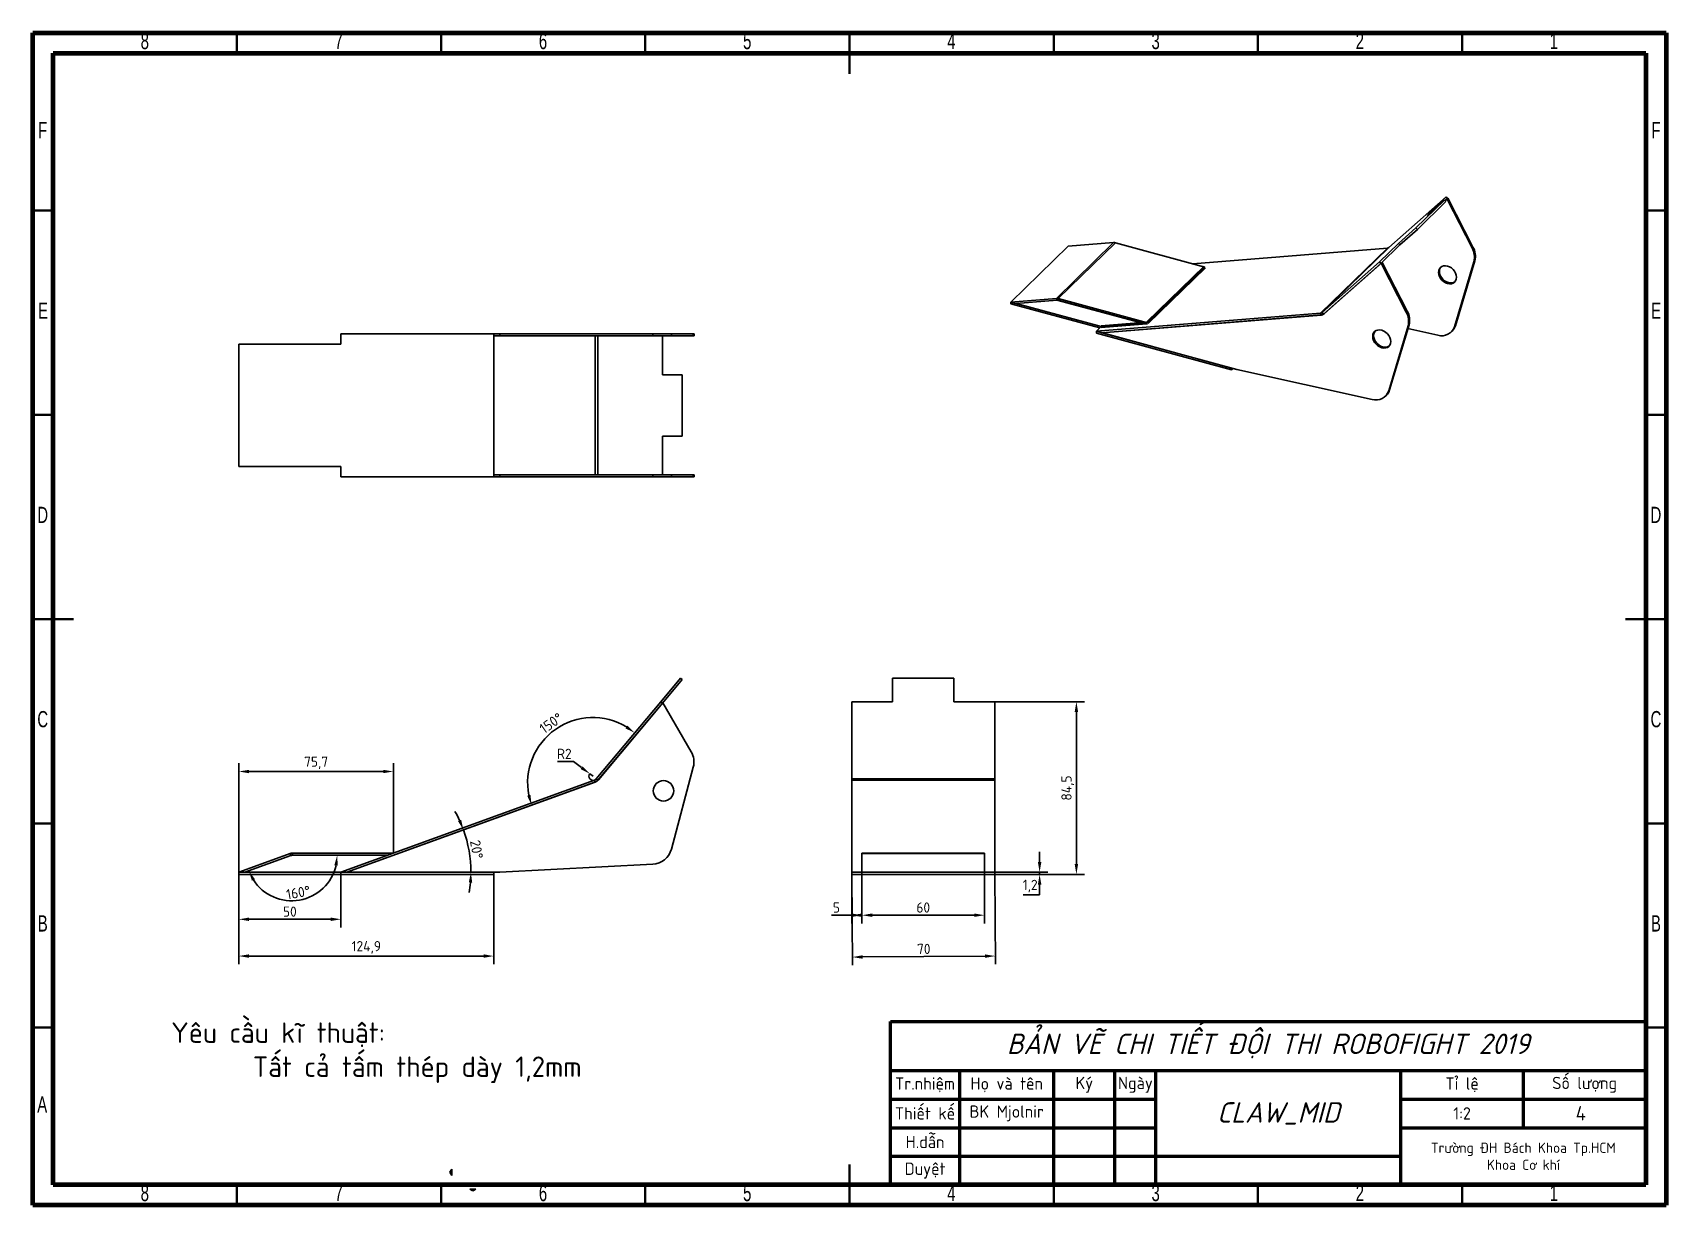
# Model space of a CAD drawing. Header units: millimetres. Extents: x -1615 to 4166, y 5 to 3174.
# Drawn here: x 2605.8 to 3005.8, y 388.9 to 675.9 of the extents above; entities that cross this region are included whole.
import ezdxf

# ---------------------------------------------------------------- set-up
doc = ezdxf.new("R2010")
doc.units = ezdxf.units.MM
doc.header["$LTSCALE"] = 0.25
doc.header["$PDSIZE"] = -1
doc.linetypes.add('ACAD_ISO02W100', pattern=[15, 12, -3])
doc.layers.get('0').update_dxf_attribs({"lineweight": 50})
for name, color, linetype, lineweight in [('kich thuoc', 1, 'Continuous', 25), ('Net dam', 7, 'Continuous', 50), ('netdut', 6, 'ACAD_ISO02W100', 25), ('van ban', 7, 'Continuous', 25)]:
    doc.layers.add(name, color=color, linetype=linetype, lineweight=lineweight)
doc.styles.add('SLDTEXTSTYLE0', font='TXT', dxfattribs={"width": 0.686449})
doc.styles.get("Standard").update_dxf_attribs({"font": ''})
doc.styles.add('tieng viet', font='')
doc.styles.get('Standard').set_extended_font_data('TCVN 7284')
doc.styles.get('tieng viet').set_extended_font_data('TCVN 7284')
doc.dimstyles.new('Ratio 2', dxfattribs={"dimtxt": 2.5, "dimasz": 2.5, "dimexe": 2, "dimexo": 0, "dimtad": 1, "dimtoh": 1, "dimdec": 1, "dimlfac": 2, "dimzin": 9, "dimtxsty": 'Standard', "dimcen": 2.5, "dimazin": 2, "dimtfac": 1, "dimtdec": 1, "dimtmove": 0, "dimatfit": 3, "dimfxl": 1, "dimtzin": 1, "dimarcsym": 0})

# ---------------------------------------------------------------- blocks, each defined once
blk = doc.blocks.new('*D1073')
at = {"layer": 'Defpoints', "color": 0, "transparency": 16777216}
for p in [(2656.24, 469.88), (2718.67, 469.88), (2718.67, 449.88)]:
    blk.add_point(p, dxfattribs=at)
at = {"layer": 'kich thuoc', "color": 0, "lineweight": -2, "transparency": 16777216}
for p, q in [((2656.24, 469.88), (2656.24, 447.88)), ((2718.67, 469.88), (2718.67, 447.88)), ((2658.74, 449.88), (2716.17, 449.88))]:
    blk.add_line(p, q, dxfattribs=at)
at = {"layer": 'kich thuoc', "color": 0, "transparency": 16777216}
for points in [[(2658.74, 450.3), (2658.74, 449.46), (2656.24, 449.88)], [(2716.17, 450.3), (2716.17, 449.46), (2718.67, 449.88)]]:
    blk.add_solid(points, dxfattribs=at)
at = {"layer": 'kich thuoc', "color": 0, "transparency": 16777216, "insert": (2687.46, 452.01), "char_height": 2.5, "attachment_point": 5}
blk.add_mtext('124,9', dxfattribs=at)
blk = doc.blocks.new('*D1074')
at = {"layer": 'Defpoints', "color": 0, "transparency": 16777216}
for p in [(2694.1, 495.06), (2694.1, 475.06), (2656.24, 470.38)]:
    blk.add_point(p, dxfattribs=at)
at = {"layer": 'kich thuoc', "color": 0, "lineweight": -2, "transparency": 16777216}
for p, q in [((2656.24, 470.38), (2656.24, 497.06)), ((2694.1, 475.06), (2694.1, 497.06)), ((2658.74, 495.06), (2691.6, 495.06))]:
    blk.add_line(p, q, dxfattribs=at)
at = {"layer": 'kich thuoc', "color": 0, "transparency": 16777216}
for points in [[(2658.74, 495.47), (2658.74, 494.64), (2656.24, 495.06)], [(2691.6, 495.47), (2691.6, 494.64), (2694.1, 495.06)]]:
    blk.add_solid(points, dxfattribs=at)
at = {"layer": 'kich thuoc', "color": 0, "transparency": 16777216, "insert": (2675.17, 497.18), "char_height": 2.5, "attachment_point": 5}
blk.add_mtext('75,7', dxfattribs=at)
blk = doc.blocks.new('*D1075')
at = {"layer": 'Defpoints', "color": 0, "transparency": 16777216}
for p in [(2669.02, 474.5), (2669.36, 474.56), (2692.73, 474.56), (2657.71, 470.38), (2665.98, 463.88)]:
    blk.add_point(p, dxfattribs=at)
at = {"layer": 'kich thuoc', "color": 0, "lineweight": -2, "transparency": 16777216}
blk.add_arc((2669.18, 474.56), 11.15, 212.8749, 347.1251, dxfattribs=at)
at = {"layer": 'kich thuoc', "color": 0, "transparency": 16777216}
for points in [[(2679.64, 472.12), (2680.46, 472.03), (2680.33, 474.56)], [(2659.44, 468.32), (2660.19, 468.69), (2658.7, 470.74)]]:
    blk.add_solid(points, dxfattribs=at)
at = {"layer": 'kich thuoc', "color": 0, "transparency": 16777216, "insert": (2670.79, 465.42), "char_height": 2.5, "attachment_point": 5, "rotation": 10}
blk.add_mtext('160°', dxfattribs=at)
blk = doc.blocks.new('*D1076')
at = {"layer": 'Defpoints', "color": 0, "transparency": 16777216}
for p in [(2656.24, 469.88), (2681.24, 470.38), (2681.24, 458.88)]:
    blk.add_point(p, dxfattribs=at)
at = {"layer": 'kich thuoc', "color": 0, "lineweight": -2, "transparency": 16777216}
for p, q in [((2656.24, 469.88), (2656.24, 456.88)), ((2681.24, 470.38), (2681.24, 456.88)), ((2658.74, 458.88), (2678.74, 458.88))]:
    blk.add_line(p, q, dxfattribs=at)
at = {"layer": 'kich thuoc', "color": 0, "transparency": 16777216}
for points in [[(2658.74, 459.3), (2658.74, 458.46), (2656.24, 458.88)], [(2678.74, 459.3), (2678.74, 458.46), (2681.24, 458.88)]]:
    blk.add_solid(points, dxfattribs=at)
at = {"layer": 'kich thuoc', "color": 0, "transparency": 16777216, "insert": (2668.74, 460.76), "char_height": 2.5, "attachment_point": 5}
blk.add_mtext('50', dxfattribs=at)
blk = doc.blocks.new('*D1077')
at = {"layer": 'Defpoints', "color": 0, "transparency": 16777216}
for p in [(2742.18, 494.49), (2742.97, 493.89)]:
    blk.add_point(p, dxfattribs=at)
at = {"layer": 'kich thuoc', "color": 0, "lineweight": -2, "transparency": 16777216}
for p, q in [((2734.3, 497.5), (2738.18, 497.5)), ((2738.18, 497.5), (2740.18, 496)), ((2742.97, 493.89), (2742.18, 494.49))]:
    blk.add_line(p, q, dxfattribs=at)
blk.add_arc((2742.97, 493.89), 1, 143.0359, 289.9831, dxfattribs=at)
at = {"layer": 'kich thuoc', "color": 0, "transparency": 16777216}
blk.add_solid([(2740.43, 496.33), (2739.93, 495.66), (2742.18, 494.49)], dxfattribs=at)
at = {"layer": 'kich thuoc', "color": 0, "transparency": 16777216, "insert": (2735.93, 499.38), "char_height": 2.5, "attachment_point": 5}
blk.add_mtext('R2', dxfattribs=at)
blk = doc.blocks.new('*D1078')
at = {"layer": 'Defpoints', "color": 0, "transparency": 16777216}
for p in [(2806.32, 469.88), (2841.32, 470.13), (2841.46, 449.88)]:
    blk.add_point(p, dxfattribs=at)
at = {"layer": 'kich thuoc', "color": 0, "lineweight": -2, "transparency": 16777216}
for p, q in [((2806.32, 469.88), (2806.48, 447.63)), ((2841.32, 470.13), (2841.48, 447.88)), ((2808.96, 449.65), (2838.96, 449.86))]:
    blk.add_line(p, q, dxfattribs=at)
at = {"layer": 'kich thuoc', "color": 0, "transparency": 16777216}
for points in [[(2808.96, 450.07), (2808.97, 449.23), (2806.46, 449.63)], [(2838.96, 450.28), (2838.97, 449.45), (2841.46, 449.88)]]:
    blk.add_solid(points, dxfattribs=at)
at = {"layer": 'kich thuoc', "color": 0, "transparency": 16777216, "insert": (2823.95, 451.63), "char_height": 2.5, "attachment_point": 5, "rotation": 0.4092}
blk.add_mtext('70', dxfattribs=at)
blk = doc.blocks.new('*D1079')
at = {"layer": 'Defpoints', "color": 0, "transparency": 16777216}
for p in [(2806.32, 469.88), (2808.82, 469.88), (2806.32, 459.88)]:
    blk.add_point(p, dxfattribs=at)
at = {"layer": 'kich thuoc', "color": 0, "lineweight": -2, "transparency": 16777216}
for p, q in [((2806.32, 469.88), (2806.32, 457.88)), ((2808.82, 469.88), (2808.82, 457.88)), ((2806.32, 459.88), (2801.32, 459.88)), ((2806.32, 459.88), (2808.82, 459.88))]:
    blk.add_line(p, q, dxfattribs=at)
at = {"layer": 'kich thuoc', "color": 0, "transparency": 16777216}
for points in [[(2806.32, 460.3), (2806.32, 459.46), (2808.82, 459.88)], [(2808.82, 460.3), (2808.82, 459.46), (2806.32, 459.88)]]:
    blk.add_solid(points, dxfattribs=at)
at = {"layer": 'kich thuoc', "color": 0, "transparency": 16777216, "insert": (2802.57, 461.76), "char_height": 2.5, "attachment_point": 5}
blk.add_mtext('5', dxfattribs=at)
blk = doc.blocks.new('*D1080')
at = {"layer": 'Defpoints', "color": 0, "transparency": 16777216}
for p in [(2808.82, 469.88), (2838.82, 469.88), (2838.82, 459.88)]:
    blk.add_point(p, dxfattribs=at)
at = {"layer": 'kich thuoc', "color": 0, "lineweight": -2, "transparency": 16777216}
for p, q in [((2808.82, 469.88), (2808.82, 457.88)), ((2838.82, 469.88), (2838.82, 457.88)), ((2811.32, 459.88), (2836.32, 459.88))]:
    blk.add_line(p, q, dxfattribs=at)
at = {"layer": 'kich thuoc', "color": 0, "transparency": 16777216}
for points in [[(2811.32, 460.3), (2811.32, 459.46), (2808.82, 459.88)], [(2836.32, 460.3), (2836.32, 459.46), (2838.82, 459.88)]]:
    blk.add_solid(points, dxfattribs=at)
at = {"layer": 'kich thuoc', "color": 0, "transparency": 16777216, "insert": (2823.82, 461.76), "char_height": 2.5, "attachment_point": 5}
blk.add_mtext('60', dxfattribs=at)
blk = doc.blocks.new('*D1081')
at = {"layer": 'Defpoints', "color": 0, "transparency": 16777216}
for p in [(2841.32, 512.15), (2841.32, 469.88), (2861.32, 469.88)]:
    blk.add_point(p, dxfattribs=at)
at = {"layer": 'kich thuoc', "color": 0, "lineweight": -2, "transparency": 16777216}
for p, q in [((2841.32, 512.15), (2863.32, 512.15)), ((2861.32, 509.65), (2861.32, 472.38)), ((2841.32, 469.88), (2863.32, 469.88))]:
    blk.add_line(p, q, dxfattribs=at)
at = {"layer": 'kich thuoc', "color": 0, "transparency": 16777216}
for points in [[(2860.9, 509.65), (2861.74, 509.65), (2861.32, 512.15)], [(2860.9, 472.38), (2861.74, 472.38), (2861.32, 469.88)]]:
    blk.add_solid(points, dxfattribs=at)
at = {"layer": 'kich thuoc', "color": 0, "transparency": 16777216, "insert": (2859.19, 491.01), "char_height": 2.5, "attachment_point": 5, "rotation": 90}
blk.add_mtext('84,5', dxfattribs=at)
blk = doc.blocks.new('*D1082')
at = {"layer": 'Defpoints', "color": 0, "transparency": 16777216}
for p in [(2841.32, 470.38), (2841.32, 469.88), (2852.32, 469.88)]:
    blk.add_point(p, dxfattribs=at)
at = {"layer": 'kich thuoc', "color": 0, "lineweight": -2, "transparency": 16777216}
for p, q in [((2852.32, 472.88), (2852.32, 475.38)), ((2841.32, 470.38), (2854.32, 470.38)), ((2841.32, 469.88), (2854.32, 469.88)), ((2852.32, 470.38), (2852.32, 469.88)), ((2852.32, 464.88), (2848.32, 464.88)), ((2852.32, 467.38), (2852.32, 464.88))]:
    blk.add_line(p, q, dxfattribs=at)
at = {"layer": 'kich thuoc', "color": 0, "transparency": 16777216}
for points in [[(2851.9, 472.88), (2852.74, 472.88), (2852.32, 470.38)], [(2851.9, 467.38), (2852.74, 467.38), (2852.32, 469.88)]]:
    blk.add_solid(points, dxfattribs=at)
at = {"layer": 'kich thuoc', "color": 0, "transparency": 16777216, "insert": (2850.01, 467.01), "char_height": 2.5, "attachment_point": 5}
blk.add_mtext('1,2', dxfattribs=at)
blk = doc.blocks.new('*D1083')
at = {"layer": 'Defpoints', "color": 0, "transparency": 16777216}
for p in [(2759.6, 512.15), (2740.16, 508), (2743.43, 492.46), (2743.74, 493.25), (2682.71, 470.38)]:
    blk.add_point(p, dxfattribs=at)
at = {"layer": 'kich thuoc', "color": 0, "lineweight": -2, "transparency": 16777216}
blk.add_arc((2742.92, 492.28), 15.97, 58.9642, 191.002, dxfattribs=at)
at = {"layer": 'kich thuoc', "color": 0, "transparency": 16777216}
for points in [[(2751.4, 506.3), (2750.91, 505.62), (2753.19, 504.51)], [(2727.65, 489.34), (2726.85, 489.12), (2727.92, 486.82)]]:
    blk.add_solid(points, dxfattribs=at)
at = {"layer": 'kich thuoc', "color": 0, "transparency": 16777216, "insert": (2732.7, 506.9), "char_height": 2.5, "attachment_point": 5, "rotation": 34.9831}
blk.add_mtext('150°', dxfattribs=at)
blk = doc.blocks.new('*D1088')
at = {"layer": 'Defpoints', "color": 0, "transparency": 16777216}
for p in [(2743.43, 492.46), (2712.87, 473.9), (2681.24, 470.38), (2682.71, 470.38), (2718.67, 470.38)]:
    blk.add_point(p, dxfattribs=at)
at = {"layer": 'kich thuoc', "color": 0, "lineweight": -2, "transparency": 16777216}
for start, end in [(24.7021, 29.421), (360, 19.9831), (350.5621, 355.281)]:
    blk.add_arc((2682.71, 470.38), 30.36, start, end, dxfattribs=at)
at = {"layer": 'kich thuoc', "color": 0, "transparency": 16777216}
for points in [[(2710.68, 483.23), (2709.91, 482.91), (2711.24, 480.76)], [(2712.55, 467.9), (2713.38, 467.87), (2713.07, 470.38)]]:
    blk.add_solid(points, dxfattribs=at)
at = {"layer": 'kich thuoc', "color": 0, "transparency": 16777216, "insert": (2714.46, 475.97), "char_height": 2.5, "attachment_point": 5, "rotation": 279.9916}
blk.add_mtext('20%%D', dxfattribs=at)

msp = doc.modelspace()

# ---------------------------------------------------------------- linework, layer by layer
at = {"color": 7, "linetype": 'Continuous', "lineweight": 70}
for p, q in [((2605.766, 388.863), (2605.766, 675.863)), ((2605.766, 675.863), (3005.766, 675.863)), ((3005.766, 675.863), (3005.766, 388.863)), ((2610.766, 393.863), (2610.766, 670.863)), ((2610.766, 670.863), (3000.766, 670.863)), ((3000.766, 670.863), (3000.766, 393.863)), ((3000.766, 393.863), (2610.766, 393.863)), ((3005.766, 388.863), (2605.766, 388.863))]:
    msp.add_line(p, q, dxfattribs=at)
at = {"color": 7, "linetype": 'Continuous', "lineweight": 35}
for p, q in [((2655.766, 670.863), (2655.766, 675.863)), ((2705.766, 670.863), (2705.766, 675.863)), ((2755.766, 670.863), (2755.766, 675.863)), ((2805.766, 675.863), (2805.766, 665.863)), ((2805.766, 670.863), (2805.766, 675.863)), ((2855.766, 670.863), (2855.766, 675.863)), ((2905.766, 670.863), (2905.766, 675.863)), ((2955.766, 670.863), (2955.766, 675.863)), ((2610.766, 632.363), (2605.766, 632.363)), ((3000.766, 632.363), (3005.766, 632.363)), ((2610.766, 582.363), (2605.766, 582.363)), ((3000.766, 582.363), (3005.766, 582.363)), ((2605.766, 532.363), (2615.766, 532.363)), ((2610.766, 532.363), (2605.766, 532.363)), ((3005.766, 532.363), (2995.766, 532.363)), ((3000.766, 532.363), (3005.766, 532.363)), ((2610.766, 482.363), (2605.766, 482.363)), ((3000.766, 482.363), (3005.766, 482.363)), ((2610.766, 432.363), (2605.766, 432.363)), ((3000.766, 432.363), (3005.766, 432.363)), ((2805.766, 388.863), (2805.766, 398.863)), ((2655.766, 393.863), (2655.766, 388.863)), ((2705.766, 393.863), (2705.766, 388.863)), ((2755.766, 393.863), (2755.766, 388.863)), ((2805.766, 393.863), (2805.766, 388.863)), ((2855.766, 393.863), (2855.766, 388.863)), ((2905.766, 393.863), (2905.766, 388.863)), ((2955.766, 393.863), (2955.766, 388.863))]:
    msp.add_line(p, q, dxfattribs=at)
at = {"layer": 'Net dam', "color": 7, "linetype": 'Continuous', "lineweight": 25}
for p, q in [((2951.867, 635.729), (2937.835, 623.345)), ((2944.464, 628.105), (2951.465, 634.938)), ((2944.803, 627.738), (2951.804, 634.57)), ((2947.2, 631.174), (2951.867, 635.729)), ((2951.465, 634.938), (2947.2, 631.174)), ((2951.804, 634.57), (2951.465, 634.938)), ((2951.61, 634.78), (2952.205, 635.361)), ((2951.616, 634.774), (2952.068, 635.172)), ((2951.717, 634.884), (2952.301, 635.4)), ((2952.205, 635.361), (2951.867, 635.729)), ((2952.301, 635.4), (2952.068, 635.172)), ((2952.068, 635.172), (2958.195, 623.221)), ((2952.301, 635.4), (2958.429, 623.449)), ((2940.199, 624.341), (2944.464, 628.105)), ((2944.803, 627.738), (2944.464, 628.105)), ((2856.429, 610.873), (2870.429, 624.538)), ((2856.882, 610.827), (2870.883, 624.492)), ((2870.429, 624.538), (2859.286, 623.636)), ((2892.77, 618.544), (2870.883, 624.492)), ((2935.532, 619.786), (2940.199, 624.341)), ((2940.538, 623.973), (2940.199, 624.341)), ((2940.538, 623.973), (2944.803, 627.738)), ((2859.286, 623.636), (2845.285, 609.97)), ((2937.46, 623.193), (2889.806, 619.349)), ((2921.126, 607.25), (2937.46, 623.193)), ((2921.501, 607.402), (2937.835, 623.345)), ((2935.871, 619.418), (2940.538, 623.973)), ((2954.116, 604.172), (2958.87, 620.077)), ((2958.429, 623.449), (2958.195, 623.221)), ((2958.87, 620.077), (2958.637, 619.849)), ((2921.501, 607.402), (2935.532, 619.786)), ((2921.84, 607.035), (2935.871, 619.418)), ((2921.973, 607.107), (2935.967, 619.457)), ((2922.206, 607.334), (2936.2, 619.685)), ((2935.871, 619.418), (2935.532, 619.786)), ((2936.2, 619.685), (2935.967, 619.457)), ((2935.967, 619.457), (2942.094, 607.506)), ((2936.2, 619.685), (2942.328, 607.734)), ((2953.883, 603.944), (2958.637, 619.849)), ((2845.285, 609.97), (2856.429, 610.873)), ((2845.285, 609.97), (2867.396, 603.961)), ((2845.285, 609.97), (2845.285, 609.542)), ((2845.285, 609.97), (2846.578, 609.619)), ((2845.285, 609.542), (2867.052, 603.626)), ((2846.578, 609.619), (2856.58, 610.429)), ((2846.578, 609.619), (2856.544, 610.426)), ((2846.578, 609.619), (2867.396, 603.961)), ((2856.58, 610.429), (2856.429, 610.873)), ((2856.846, 610.395), (2877.517, 604.777)), ((2856.882, 610.398), (2856.882, 610.827)), ((2856.882, 610.827), (2878.769, 604.878)), ((2856.882, 610.398), (2877.553, 604.78)), ((2866.229, 602.822), (2921.126, 607.25)), ((2867.523, 602.471), (2921.277, 606.806)), ((2867.523, 602.471), (2921.223, 606.802)), ((2921.277, 606.806), (2921.126, 607.25)), ((2921.84, 607.035), (2921.501, 607.402)), ((2922.206, 607.334), (2921.973, 607.107)), ((2922.768, 607.854), (2922.79, 607.849)), ((2937.782, 588.229), (2942.536, 604.134)), ((2938.015, 588.457), (2942.769, 604.362)), ((2942.328, 607.734), (2942.094, 607.506)), ((2942.769, 604.362), (2942.536, 604.134)), ((2954.116, 604.172), (2953.883, 603.944)), ((2681.245, 599.68), (2681.245, 602.18)), ((2681.245, 602.18), (2718.67, 602.18)), ((2718.67, 602.18), (2720.131, 602.18)), ((2718.67, 602.18), (2718.67, 567.18)), ((2718.67, 601.68), (2720.131, 601.68)), ((2720.131, 601.68), (2720.131, 602.18)), ((2720.131, 602.18), (2757.58, 602.18)), ((2720.131, 601.68), (2757.58, 601.68)), ((2757.58, 601.68), (2757.58, 602.18)), ((2762.148, 602.18), (2757.58, 602.18)), ((2762.148, 601.68), (2757.58, 601.68)), ((2759.988, 601.68), (2759.988, 592.18)), ((2762.148, 601.68), (2762.148, 602.18)), ((2762.148, 602.18), (2767.524, 602.18)), ((2762.148, 601.68), (2767.524, 601.68)), ((2767.524, 601.68), (2767.524, 602.18)), ((2767.694, 602.18), (2767.524, 602.18)), ((2767.694, 601.68), (2767.524, 601.68)), ((2767.694, 601.68), (2767.694, 602.18)), ((2867.396, 603.961), (2866.229, 602.822)), ((2866.229, 602.822), (2867.523, 602.471)), ((2866.229, 602.822), (2899.328, 593.827)), ((2866.229, 602.822), (2866.229, 602.394)), ((2866.229, 602.394), (2899.328, 593.398)), ((2867.523, 602.471), (2900.621, 593.475)), ((2942.509, 603.492), (2949.843, 601.871)), ((2953.103, 602.636), (2953.337, 602.864)), ((2656.245, 569.68), (2656.245, 599.68)), ((2656.245, 599.68), (2681.245, 599.68)), ((2759.988, 592.18), (2764.81, 592.18)), ((2764.81, 592.18), (2764.81, 577.18)), ((2899.328, 593.827), (2899.328, 593.398)), ((2899.328, 593.398), (2899.672, 593.733)), ((2900.621, 593.475), (2933.742, 586.156)), ((2938.015, 588.457), (2937.782, 588.229)), ((2937.003, 586.921), (2937.236, 587.149)), ((2764.81, 577.18), (2759.988, 577.18)), ((2759.988, 577.18), (2759.988, 567.68)), ((2681.245, 569.68), (2656.245, 569.68)), ((2681.245, 567.18), (2681.245, 569.68)), ((2718.67, 567.18), (2681.245, 567.18)), ((2718.67, 567.68), (2720.131, 567.68)), ((2718.67, 567.18), (2720.131, 567.18)), ((2720.131, 567.18), (2720.131, 567.68)), ((2720.131, 567.68), (2757.58, 567.68)), ((2720.131, 567.18), (2757.58, 567.18)), ((2757.58, 567.18), (2757.58, 567.68)), ((2762.148, 567.68), (2757.58, 567.68)), ((2762.148, 567.18), (2757.58, 567.18)), ((2762.148, 567.18), (2762.148, 567.68)), ((2762.148, 567.68), (2767.524, 567.68)), ((2762.148, 567.18), (2767.524, 567.18)), ((2767.524, 567.18), (2767.524, 567.68)), ((2767.694, 567.68), (2767.524, 567.68)), ((2767.694, 567.18), (2767.524, 567.18)), ((2767.694, 567.18), (2767.694, 567.68)), ((2759.605, 512.145), (2764.427, 517.889)), ((2759.988, 511.824), (2764.81, 517.568)), ((2764.81, 517.568), (2764.427, 517.889)), ((2816.32, 517.889), (2816.32, 512.145)), ((2831.32, 517.889), (2816.32, 517.889)), ((2831.32, 512.145), (2831.32, 517.889)), ((2743.74, 493.25), (2759.605, 512.145)), ((2759.988, 511.824), (2759.605, 512.145)), ((2806.32, 512.145), (2806.32, 493.25)), ((2816.32, 512.145), (2806.32, 512.145)), ((2841.32, 512.145), (2831.32, 512.145)), ((2841.32, 493.25), (2841.32, 512.145)), ((2744.123, 492.928), (2759.988, 511.824)), ((2744.273, 493.054), (2760.096, 511.9)), ((2760.096, 511.9), (2767.024, 499.9)), ((2762.148, 476.043), (2767.524, 496.106)), ((2681.245, 470.382), (2743.316, 492.953)), ((2682.708, 470.382), (2743.487, 492.483)), ((2682.708, 470.382), (2743.425, 492.461)), ((2743.487, 492.483), (2743.316, 492.953)), ((2744.123, 492.928), (2743.74, 493.25)), ((2841.32, 493.25), (2806.32, 493.25)), ((2806.32, 493.25), (2806.32, 492.953)), ((2841.32, 492.953), (2806.32, 492.953)), ((2806.32, 492.953), (2806.32, 470.382)), ((2841.32, 492.953), (2841.32, 493.25)), ((2841.32, 470.382), (2841.32, 492.953)), ((2656.245, 470.382), (2668.844, 474.967)), ((2657.706, 470.382), (2669.015, 474.498)), ((2657.706, 470.382), (2668.974, 474.483)), ((2669.015, 474.498), (2668.844, 474.967)), ((2669.316, 474.543), (2692.688, 474.543)), ((2669.357, 474.558), (2669.357, 475.058)), ((2669.357, 475.058), (2694.104, 475.058)), ((2669.357, 474.558), (2692.729, 474.558)), ((2720.131, 470.382), (2757.58, 472.344)), ((2808.82, 475.058), (2808.82, 474.967)), ((2838.82, 475.058), (2808.82, 475.058)), ((2838.82, 474.967), (2808.82, 474.967)), ((2808.82, 474.967), (2808.82, 470.382)), ((2838.82, 474.967), (2838.82, 475.058)), ((2838.82, 470.382), (2838.82, 474.967)), ((2656.245, 470.382), (2656.245, 469.882)), ((2656.245, 470.382), (2681.245, 470.382)), ((2656.245, 470.382), (2657.706, 470.382)), ((2656.245, 469.882), (2681.245, 469.882)), ((2657.706, 470.382), (2681.245, 470.382)), ((2681.245, 470.382), (2682.708, 470.382)), ((2681.245, 470.382), (2718.67, 470.382)), ((2681.245, 470.382), (2681.245, 469.882)), ((2681.245, 469.882), (2718.67, 469.882)), ((2682.708, 470.382), (2720.131, 470.382)), ((2718.67, 470.382), (2718.67, 469.882)), ((2806.32, 470.382), (2808.82, 470.382)), ((2806.32, 470.382), (2806.32, 469.882)), ((2806.32, 469.882), (2808.82, 469.882)), ((2808.82, 470.382), (2808.82, 469.882)), ((2808.82, 470.382), (2838.82, 470.382)), ((2808.82, 469.882), (2838.82, 469.882)), ((2838.82, 470.382), (2841.32, 470.382)), ((2838.82, 470.382), (2838.82, 469.882)), ((2838.82, 469.882), (2841.32, 469.882)), ((2841.32, 470.382), (2841.32, 469.882))]:
    msp.add_line(p, q, dxfattribs=at)
at = {"layer": 'Net dam'}
for p, q in [((2892.77, 618.544), (2878.769, 604.878)), ((2867.396, 603.961), (2877.517, 604.777)), ((2877.517, 604.777), (2878.769, 604.878)), ((2815.766, 393.863), (2815.766, 433.863)), ((2815.766, 433.863), (3000.766, 433.863)), ((3000.766, 433.863), (3000.766, 393.863)), ((2815.766, 421.863), (3000.766, 421.863)), ((2832.766, 393.863), (2832.766, 421.863)), ((2855.766, 393.863), (2855.766, 421.863)), ((2870.766, 393.863), (2870.766, 421.863)), ((2880.766, 393.863), (2880.766, 421.863)), ((2940.766, 393.863), (2940.766, 421.863)), ((2970.766, 407.863), (2970.766, 421.863)), ((2815.766, 414.863), (2880.766, 414.863)), ((2940.766, 414.863), (3000.766, 414.863)), ((2815.766, 407.863), (2880.766, 407.863)), ((2940.766, 407.863), (3000.766, 407.863)), ((2815.766, 400.863), (2940.766, 400.863)), ((3000.766, 393.863), (2815.766, 393.863))]:
    msp.add_line(p, q, dxfattribs=at)
at = {"layer": 'Net dam', "color": 8, "linetype": 'Continuous', "lineweight": 25}
for p, q in [((2856.846, 610.395), (2856.856, 610.405)), ((2743.487, 601.68), (2743.487, 567.68)), ((2744.123, 601.68), (2744.123, 567.68))]:
    msp.add_line(p, q, dxfattribs=at)
at = {"layer": 'Net dam', "color": 7, "linetype": 'Continuous', "lineweight": 25, "flags": 128}
for points in [[(2952.179, 614.502), (2952.671, 614.421), (2953.138, 614.452), (2953.558, 614.593), (2953.908, 614.837), (2954.172, 615.172), (2954.336, 615.58), (2954.391, 616.042), (2954.336, 616.533), (2954.173, 617.031), (2953.91, 617.509), (2953.56, 617.944), (2953.141, 618.313), (2952.674, 618.599), (2952.182, 618.787), (2951.69, 618.867), (2951.223, 618.836), (2950.803, 618.695), (2950.453, 618.451), (2950.189, 618.117), (2950.025, 617.708), (2949.969, 617.247), (2950.024, 616.755), (2950.188, 616.258), (2950.451, 615.78), (2950.8, 615.345), (2951.22, 614.975), (2951.687, 614.69), (2952.179, 614.502)], [(2950.557, 618.541), (2950.422, 618.344), (2950.259, 617.936), (2950.203, 617.475), (2950.258, 616.983), (2950.421, 616.485), (2950.684, 616.007), (2951.034, 615.573), (2951.453, 615.203), (2951.92, 614.917), (2952.412, 614.73), (2952.904, 614.649), (2953.372, 614.68), (2953.791, 614.821), (2954.037, 614.976)], [(2936.078, 598.787), (2936.57, 598.706), (2937.037, 598.737), (2937.457, 598.878), (2937.807, 599.122), (2938.071, 599.457), (2938.235, 599.865), (2938.29, 600.327), (2938.235, 600.818), (2938.072, 601.316), (2937.809, 601.794), (2937.459, 602.228), (2937.04, 602.598), (2936.573, 602.884), (2936.081, 603.072), (2935.589, 603.152), (2935.122, 603.121), (2934.702, 602.98), (2934.352, 602.736), (2934.088, 602.402), (2933.924, 601.993), (2933.868, 601.532), (2933.923, 601.04), (2934.087, 600.542), (2934.35, 600.064), (2934.7, 599.63), (2935.119, 599.26), (2935.586, 598.975), (2936.078, 598.787)], [(2934.456, 602.825), (2934.321, 602.629), (2934.158, 602.221), (2934.102, 601.759), (2934.157, 601.268), (2934.32, 600.77), (2934.583, 600.292), (2934.933, 599.858), (2935.352, 599.488), (2935.819, 599.202), (2936.311, 599.014), (2936.803, 598.934), (2937.271, 598.965), (2937.69, 599.106), (2937.936, 599.261)]]:
    msp.add_lwpolyline(points, dxfattribs=at)
at = {"layer": 'Net dam', "color": 7, "linetype": 'Continuous', "lineweight": 25}
msp.add_circle((2760.224, 490.32), 2.5, dxfattribs=at)
for centre, radius, start, end in [((2870.525, 623.215), 1.326, 74.34115, 94.13731), ((2937.42, 623.829), 0.638, 273.60578, 310.63065), ((2954.174, 620.979), 4.604, 345.78691, 29.13977), ((2954.407, 621.207), 4.604, 345.78691, 29.13977), ((2856.524, 609.55), 1.326, 74.34115, 94.13731), ((2856.607, 609.544), 0.884, 74.34115, 94.13731), ((2856.644, 609.547), 0.884, 74.34115, 94.13731), ((2921.086, 607.886), 0.638, 273.60578, 310.63065), ((2921.142, 608.074), 1.275, 273.60579, 310.63066), ((2921.217, 607.761), 0.956, 273.60578, 310.63065), ((2921.434, 608.21), 1.168, 301.38712, 311.39499), ((2938.073, 605.264), 4.604, 345.78691, 29.13977), ((2938.306, 605.492), 4.604, 345.78691, 29.13977), ((2951.227, 605.006), 3.007, 314.55892, 343.88745), ((2950.81, 604.959), 3.236, 252.60762, 341.71295), ((2934.709, 589.244), 3.236, 252.60762, 341.71295), ((2935.126, 589.291), 3.007, 314.55892, 343.88745), ((2762.694, 497.4), 5, 345, 30), ((2742.974, 493.893), 1, 289.98311, 319.98311), ((2742.742, 494.34), 2, 289.98311, 319.98311), ((2742.974, 493.893), 1.5, 289.98311, 319.98311), ((2757.318, 477.337), 5, 273, 345), ((2669.357, 473.558), 1.5, 90, 110), ((2669.316, 473.543), 1, 90, 110), ((2669.357, 473.558), 1, 90, 110)]:
    msp.add_arc(centre, radius, start, end, dxfattribs=at)
at = {"layer": 'netdut'}
for p, q in [((2708.39, 397.691), (2707.94, 396.941)), ((2707.94, 396.941), (2708.39, 396.191)), ((2708.39, 397.691), (2708.39, 396.191)), ((2712.769, 392.85), (2714.269, 392.85)), ((2712.769, 392.85), (2713.519, 392.399)), ((2713.519, 392.399), (2714.269, 392.85))]:
    msp.add_line(p, q, dxfattribs=at)

# ---------------------------------------------------------------- texts
at = {"color": 7, "linetype": 'Continuous', "lineweight": 0, "char_height": 3.969, "attachment_point": 2, "style": 'SLDTEXTSTYLE0'}
for s, insert in [('8', (2633.226, 675.855)), ('7', (2680.726, 675.855)), ('6', (2730.726, 675.855)), ('5', (2780.726, 675.855)), ('4', (2830.726, 675.855)), ('3', (2880.726, 675.855)), ('2', (2930.726, 675.855)), ('1', (2978.226, 675.855)), ('F', (2608.224, 654.047)), ('F', (3003.224, 654.047)), ('E', (2608.274, 609.855)), ('E', (3003.274, 609.855)), ('D', (2608.219, 559.855)), ('D', (3003.219, 559.855)), ('C', (2608.225, 509.855)), ('C', (3003.225, 509.855)), ('B', (2608.237, 459.855)), ('B', (3003.237, 459.855)), ('A', (2608.106, 415.547)), ('8', (2633.226, 393.855)), ('7', (2680.726, 393.855)), ('6', (2730.726, 393.855)), ('5', (2780.726, 393.855)), ('4', (2830.726, 393.855)), ('3', (2880.726, 393.855)), ('2', (2930.726, 393.855)), ('1', (2978.226, 393.855))]:
    msp.add_mtext(s, dxfattribs=dict(at, insert=insert))
at = {"layer": 'van ban', "insert": (2639.691, 433.636), "char_height": 5, "attachment_point": 1}
msp.add_mtext_dynamic_manual_height_columns('Yêu cầu kĩ thuật:\\P^ITất cả tấm thép dày 1,2mm^I', width=154.33451, gutter_width=17.5, heights=[0], dxfattribs=at)
at = {"layer": 'van ban', "style": 'tieng viet'}
for s, width, gutter_width, insert, char_height, attachment_point in [('{\\fTCVN 7284|b0|i1|c0|p34;BẢN VẼ CHI TIẾT ĐỘI THI ROBOFIGHT 2019}', 185, 12.5, (2908.266, 427.863), 5, 5), ('Tr.nhiệm', 17, 12.5, (2824.266, 418.363), 3, 5), ('Họ và tên', 23, 12.5, (2844.266, 418.363), 3, 5), ('Ký', 15, 12.5, (2863.266, 418.363), 3, 5), ('Ngày', 10, 12.5, (2875.766, 418.363), 3, 5), ('Tỉ lệ', 30, 12.5, (2955.766, 418.363), 3, 5), ('Số lượng', 30, 12.5, (2985.766, 418.363), 3, 5), ('Thiết kế', 17, 12.5, (2824.266, 411.363), 3, 5), ('BK Mjolnir', 23, 12.5, (2844.266, 411.363), 3, 5), ('{\\fTCVN 7284|b0|i1|c0|p34;CLAW_MID}', 60, 12.5, (2910.766, 411.363), 5, 5), ('1:2', 30, 12.5, (2955.766, 411.363), 3, 5), ('4', 30, 17.5, (2983.578, 413.15), 3.5, 1), ('H.dẫn', 17, 12.5, (2824.266, 404.363), 3, 5), ('\\pxsm1;Trường ĐH Bách Khoa Tp.HCM\\PKhoa Cơ khí', 60, 12.5, (2970.766, 400.863), 2.5, 5), ('Duyệt', 17, 12.5, (2824.266, 397.363), 3, 5)]:
    msp.add_mtext_dynamic_manual_height_columns(s, width=width, gutter_width=gutter_width, heights=[0], dxfattribs=dict(at, insert=insert, char_height=char_height, attachment_point=attachment_point))

# ---------------------------------------------------------------- dimensions: what is measured, and where the dimension line sits
at = {"layer": 'kich thuoc'}
for base, line1, line2, picture, middle in [((2740.157, 508.002), ((2743.74, 493.25), (2759.605, 512.145)), ((2682.708, 470.382), (2743.425, 492.461)), '*D1083', (2732.696, 506.896)), ((2665.983, 463.877), ((2669.357, 474.558), (2692.729, 474.558)), ((2657.706, 470.382), (2669.015, 474.498)), '*D1075', (2670.791, 465.425))]:
    dim = msp.add_angular_dim_2l(base=base, line1=line1, line2=line2, dimstyle='Ratio 2', dxfattribs=at)
    dim.commit()
    dim.dimension.update_dxf_attribs({"geometry": picture, "text_midpoint": middle})
dim = msp.add_linear_dim(base=(2861.32, 469.882), p1=(2841.32, 512.145), p2=(2841.32, 469.882), angle=90, dimstyle='Ratio 2', dxfattribs=at)
dim.commit()
dim.dimension.update_dxf_attribs({"geometry": '*D1081', "text_midpoint": (2859.195, 491.014)})
dim = msp.add_radius_dim(center=(2742.974, 493.893), mpoint=(2742.175, 494.494), dimstyle='Ratio 2', dxfattribs=at)
dim.commit()
dim.dimension.update_dxf_attribs({"geometry": '*D1077', "text_midpoint": (2735.93, 499.376)})
for base, p1, p2, picture, middle in [((2694.104, 495.058), (2656.245, 470.382), (2694.104, 475.058), '*D1074', (2675.174, 497.183)), ((2681.245, 458.882), (2656.245, 469.882), (2681.245, 470.382), '*D1076', (2668.745, 460.757)), ((2718.669572042, 449.881610828), (2656.244572042, 469.881610828), (2718.669572042, 469.881610828), '*D1073', (2687.457072042, 452.006610828)), ((2806.32, 459.882), (2808.82, 469.882), (2806.32, 469.882), '*D1079', (2802.57, 461.757)), ((2838.82, 459.882), (2808.82, 469.882), (2838.82, 469.882), '*D1080', (2823.82, 461.757))]:
    dim = msp.add_linear_dim(base=base, p1=p1, p2=p2, dimstyle='Ratio 2', dxfattribs=at)
    dim.commit()
    dim.dimension.update_dxf_attribs({"geometry": picture, "text_midpoint": middle})
dim = msp.add_angular_dim_2l(base=(2712.865, 473.904), line1=((2681.245, 470.382), (2718.67, 470.382)), line2=((2682.708, 470.382), (2743.425, 492.461)), text='20%%D', dimstyle='Ratio 2', dxfattribs=at)
dim.commit()
dim.dimension.update_dxf_attribs({"geometry": '*D1088', "text_midpoint": (2714.456, 475.975)})
dim = msp.add_linear_dim(base=(2852.32, 469.882), p1=(2841.32, 470.382), p2=(2841.322, 469.882), angle=90, text='<>,2', dimstyle='Ratio 2', dxfattribs=at)
dim.commit()
dim.dimension.update_dxf_attribs({"geometry": '*D1082', "text_midpoint": (2850.007, 467.007)})
dim = msp.add_aligned_dim(p1=(2806.32, 469.882), p2=(2841.32, 470.132), distance=-20.249, dimstyle='Ratio 2', dxfattribs=at)
dim.commit()
dim.dimension.update_dxf_attribs({"geometry": '*D1078', "text_midpoint": (2823.951, 451.633)})

doc.saveas('drawing.dxf')
